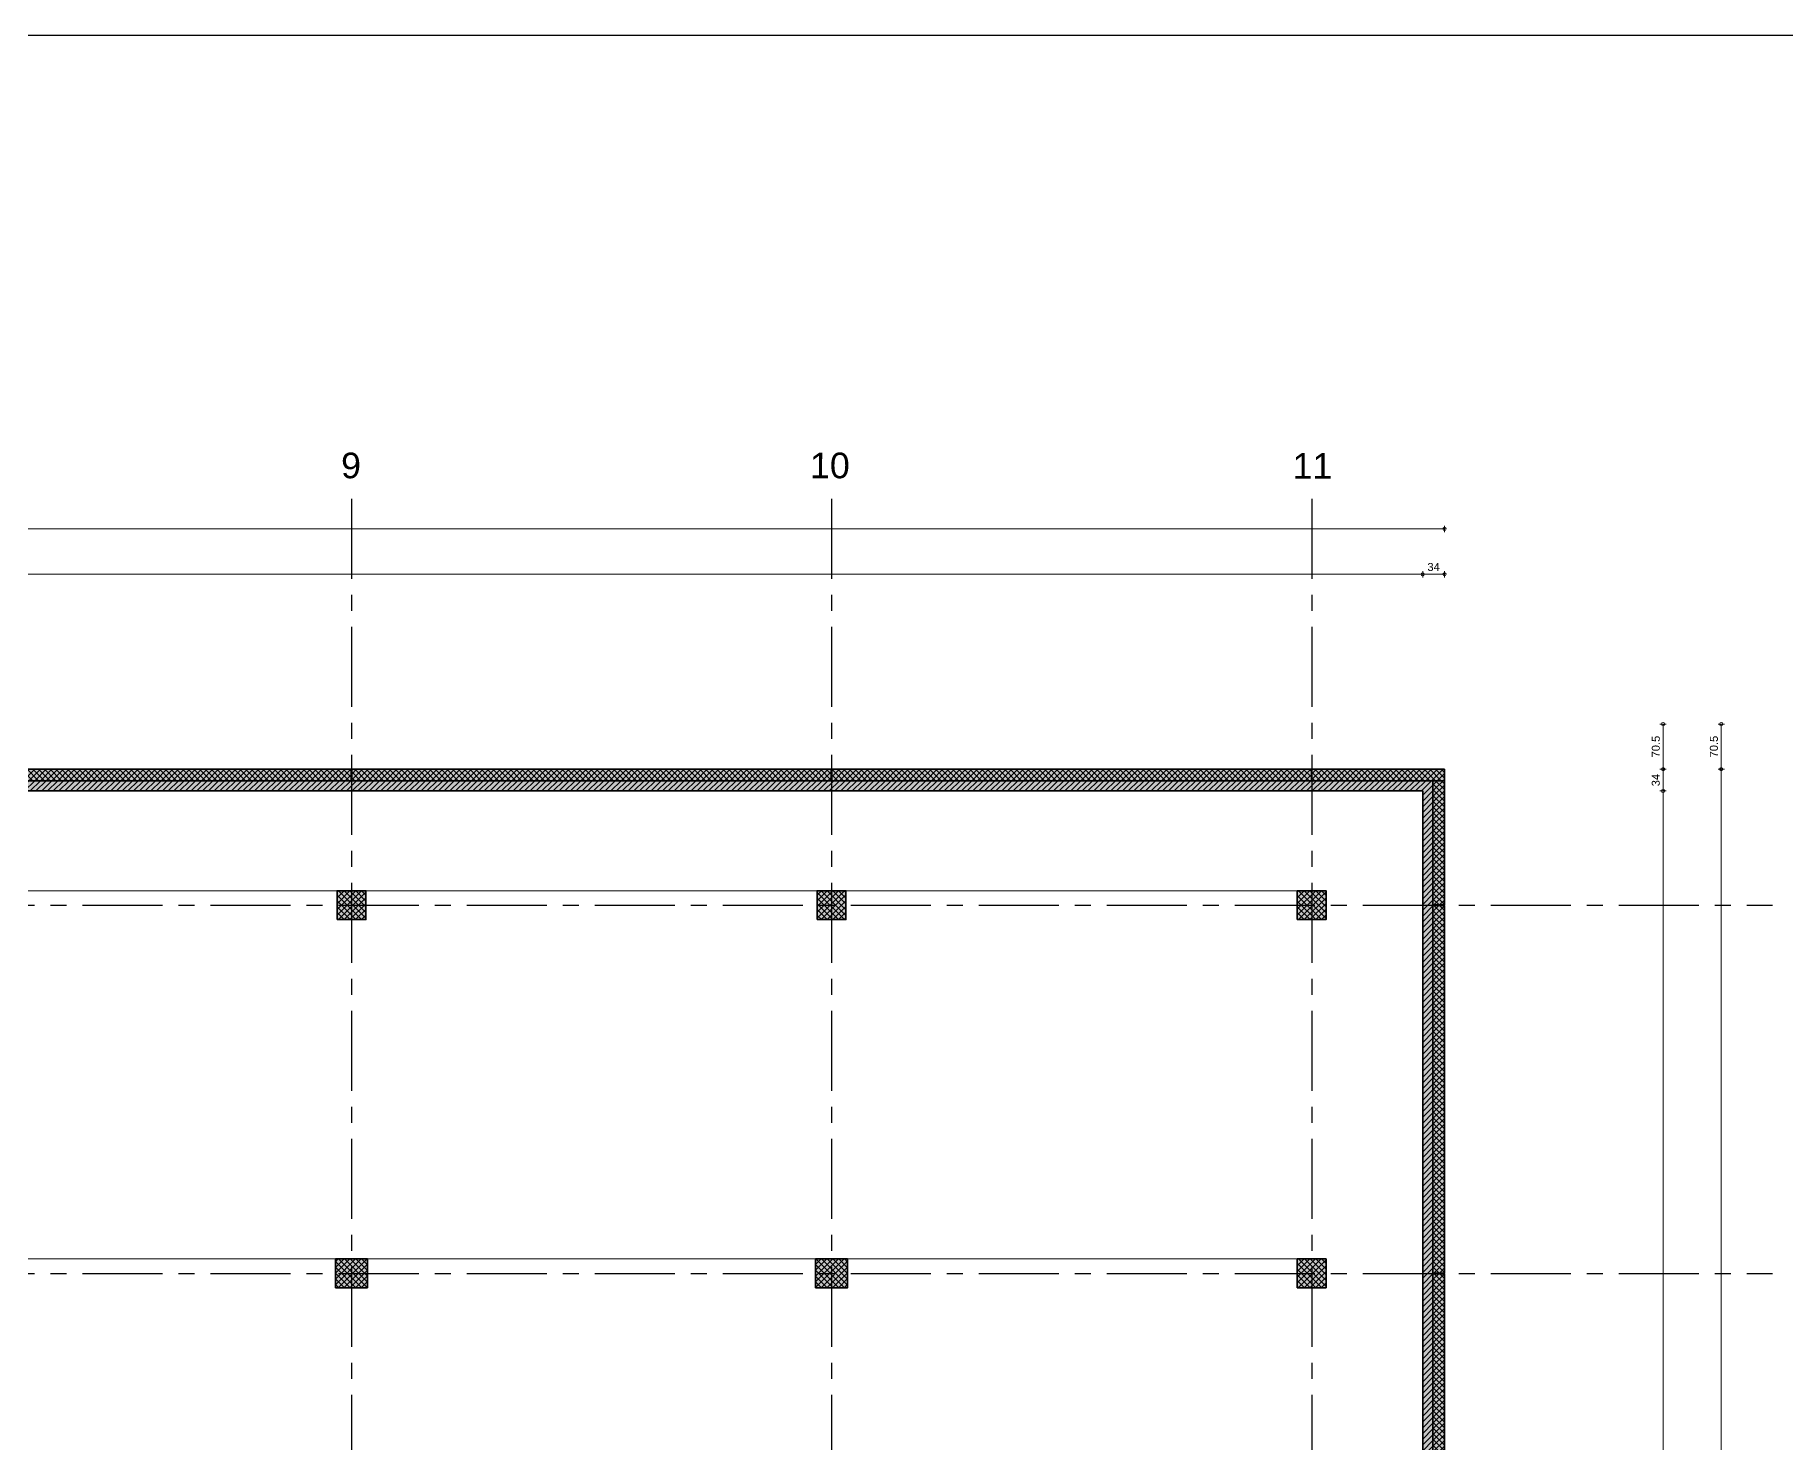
# Model space of a CAD drawing. Header units: millimetres. Extents: x -5 to 111, y -3 to 86.
# Drawn here: x 62.66 to 89.99, y 64.25 to 86.24 of the extents above; entities that cross this region are included whole.
import ezdxf

# ---------------------------------------------------------------- set-up
doc = ezdxf.new("R2010")
doc.units = ezdxf.units.MM
doc.linetypes.add('MITTE', pattern=[2, 1.25, -0.25, 0.25, -0.25])
for name, color, linetype, lineweight in [('A1------D-', 9, 'Continuous', 18), ('A1------W-', 9, 'Continuous', 25), ('A1E00---E-', 3, 'MITTE', 25), ('A1E00---T-', 3, 'Continuous', 25), ('A1E2----E-', 4, 'Continuous', 35), ('A1E2----H-', 5, 'Continuous', 18), ('A1E4----E-', 4, 'Continuous', 35), ('A1E4----H-', 5, 'Continuous', 18), ('A1Z21---E-', 210, 'Continuous', 18), ('A1Z23---E-', 214, 'Continuous', 18)]:
    doc.layers.add(name, color=color, linetype=linetype, lineweight=lineweight)
doc.layers.add('A1------H-', color=8, linetype='Continuous')
doc.styles.add('ARIAL', font='ARIAL.TTF')
doc.dimstyles.new('MST1_50m', dxfattribs={"dimtxt": 0.125, "dimasz": 0.05, "dimexe": 0.05, "dimexo": 0.1, "dimgap": 0.05, "dimtad": 1, "dimdec": 3, "dimzin": 9, "dimdsep": 46, "dimtxsty": 'ARIAL', "dimblk": 'ORIGIN', "dimcen": 0, "dimse1": 1, "dimse2": 1, "dimclrd": 256, "dimclre": 256, "dimclrt": 256, "dimadec": 0, "dimazin": 0, "dimtfac": 1, "dimtdec": 3, "dimtix": 1, "dimtmove": 0, "dimatfit": 3, "dimldrblk": 'ORIGIN', "dimfxl": 0, "dimlwd": -1, "dimlwe": -1, "dimarcsym": 0})

# ---------------------------------------------------------------- blocks, each defined once
blk = doc.blocks.new('_Origin')
at = {"color": 0, "linetype": 'ByBlock', "lineweight": -2}
blk.add_line((0, 0), (-1, 0), dxfattribs=at)
for points in [[(0, 0), (0, 1)], [(0, 0), (0, -1)]]:
    blk.add_lwpolyline(points)
blk.add_circle((0, 0), 0.5, dxfattribs=at)
blk = doc.blocks.new('*D236')
at = {"layer": 'A1------D-', "transparency": 16777216}
blk.add_line((88.09, 49.8), (88.09, 74.385), dxfattribs=at)
at = {"layer": 'Defpoints', "color": 0, "transparency": 16777216}
for p in [(84.335, 74.435), (88.09, 74.435), (84.335, 49.75)]:
    blk.add_point(p, dxfattribs=at)
at = {"layer": 'A1------D-', "transparency": 16777216, "xscale": 0.05, "yscale": 0.05, "zscale": 0.05}
for p, rotation in [((88.09, 74.435), 90), ((88.09, 49.75), 270)]:
    blk.add_blockref('_Origin', p, dxfattribs=dict(at, rotation=rotation))
at = {"layer": 'A1------D-', "transparency": 16777216, "insert": (87.976, 62.093), "char_height": 0.125, "attachment_point": 5, "rotation": 90, "style": 'ARIAL'}
blk.add_mtext('24.685', dxfattribs=at)
blk = doc.blocks.new('*D237')
at = {"layer": 'A1------D-', "transparency": 16777216}
blk.add_line((88.09, 74.485), (88.09, 74.725), dxfattribs=at)
at = {"layer": 'Defpoints', "color": 0, "transparency": 16777216}
for p in [(84.675, 74.775), (88.09, 74.775), (84.335, 74.435)]:
    blk.add_point(p, dxfattribs=at)
at = {"layer": 'A1------D-', "transparency": 16777216, "xscale": 0.05, "yscale": 0.05, "zscale": 0.05}
for p, rotation in [((88.09, 74.775), 90), ((88.09, 74.435), 270)]:
    blk.add_blockref('_Origin', p, dxfattribs=dict(at, rotation=rotation))
at = {"layer": 'A1------D-', "transparency": 16777216, "insert": (87.976, 74.605), "char_height": 0.125, "attachment_point": 5, "rotation": 90, "style": 'ARIAL'}
blk.add_mtext('34', dxfattribs=at)
blk = doc.blocks.new('*D238')
at = {"layer": 'A1------D-', "transparency": 16777216}
blk.add_line((88.09, 74.825), (88.09, 75.43), dxfattribs=at)
at = {"layer": 'Defpoints', "color": 0, "transparency": 16777216}
for p in [(30.23, 75.48), (88.09, 75.48), (84.675, 74.775)]:
    blk.add_point(p, dxfattribs=at)
at = {"layer": 'A1------D-', "transparency": 16777216, "xscale": 0.05, "yscale": 0.05, "zscale": 0.05}
for p, rotation in [((88.09, 75.48), 90), ((88.09, 74.775), 270)]:
    blk.add_blockref('_Origin', p, dxfattribs=dict(at, rotation=rotation))
at = {"layer": 'A1------D-', "transparency": 16777216, "insert": (87.976, 75.128), "char_height": 0.125, "attachment_point": 5, "rotation": 90, "style": 'ARIAL'}
blk.add_mtext('70.5', dxfattribs=at)
blk = doc.blocks.new('*D239')
at = {"layer": 'A1------D-', "transparency": 16777216}
blk.add_line((88.998, 8.2), (88.998, 74.725), dxfattribs=at)
at = {"layer": 'Defpoints', "color": 0, "transparency": 16777216}
for p in [(84.675, 74.775), (88.998, 74.775), (45.31, 8.15)]:
    blk.add_point(p, dxfattribs=at)
at = {"layer": 'A1------D-', "transparency": 16777216, "xscale": 0.05, "yscale": 0.05, "zscale": 0.05}
for p, rotation in [((88.998, 74.775), 90), ((88.998, 8.15), 270)]:
    blk.add_blockref('_Origin', p, dxfattribs=dict(at, rotation=rotation))
at = {"layer": 'A1------D-', "transparency": 16777216, "insert": (88.884, 41.463), "char_height": 0.125, "attachment_point": 5, "rotation": 90, "style": 'ARIAL'}
blk.add_mtext('66.625', dxfattribs=at)
blk = doc.blocks.new('*D240')
at = {"layer": 'A1------D-', "transparency": 16777216}
blk.add_line((88.998, 74.825), (88.998, 75.43), dxfattribs=at)
at = {"layer": 'Defpoints', "color": 0, "transparency": 16777216}
for p in [(30.23, 75.48), (88.998, 75.48), (84.675, 74.775)]:
    blk.add_point(p, dxfattribs=at)
at = {"layer": 'A1------D-', "transparency": 16777216, "xscale": 0.05, "yscale": 0.05, "zscale": 0.05}
for p, rotation in [((88.998, 75.48), 90), ((88.998, 74.775), 270)]:
    blk.add_blockref('_Origin', p, dxfattribs=dict(at, rotation=rotation))
at = {"layer": 'A1------D-', "transparency": 16777216, "insert": (88.884, 75.128), "char_height": 0.125, "attachment_point": 5, "rotation": 90, "style": 'ARIAL'}
blk.add_mtext('70.5', dxfattribs=at)
blk = doc.blocks.new('*D248')
at = {"layer": 'A1------D-', "transparency": 16777216}
blk.add_line((37.735, 77.819), (84.285, 77.819), dxfattribs=at)
at = {"layer": 'Defpoints', "color": 0, "transparency": 16777216}
for p in [(84.335, 77.819), (37.685, 74.435), (84.335, 74.435)]:
    blk.add_point(p, dxfattribs=at)
at = {"layer": 'A1------D-', "transparency": 16777216, "xscale": 0.05, "yscale": 0.05, "zscale": 0.05, "rotation": 180}
blk.add_blockref('_Origin', (37.685, 77.819), dxfattribs=at)
at = {"layer": 'A1------D-', "transparency": 16777216, "xscale": 0.05, "yscale": 0.05, "zscale": 0.05}
blk.add_blockref('_Origin', (84.335, 77.819), dxfattribs=at)
at = {"layer": 'A1------D-', "transparency": 16777216, "insert": (61.01, 77.933), "char_height": 0.125, "attachment_point": 5, "style": 'ARIAL'}
blk.add_mtext('46.65', dxfattribs=at)
blk = doc.blocks.new('*D249')
at = {"layer": 'A1------D-', "transparency": 16777216}
blk.add_line((84.385, 77.819), (84.625, 77.819), dxfattribs=at)
at = {"layer": 'Defpoints', "color": 0, "transparency": 16777216}
for p in [(84.675, 77.819), (84.675, 74.775), (84.335, 74.435)]:
    blk.add_point(p, dxfattribs=at)
at = {"layer": 'A1------D-', "transparency": 16777216, "xscale": 0.05, "yscale": 0.05, "zscale": 0.05, "rotation": 180}
blk.add_blockref('_Origin', (84.335, 77.819), dxfattribs=at)
at = {"layer": 'A1------D-', "transparency": 16777216, "xscale": 0.05, "yscale": 0.05, "zscale": 0.05}
blk.add_blockref('_Origin', (84.675, 77.819), dxfattribs=at)
at = {"layer": 'A1------D-', "transparency": 16777216, "insert": (84.505, 77.933), "char_height": 0.125, "attachment_point": 5, "style": 'ARIAL'}
blk.add_mtext('34', dxfattribs=at)
blk = doc.blocks.new('*D250')
at = {"layer": 'A1------D-', "transparency": 16777216}
blk.add_line((5.295, 78.528), (84.625, 78.528), dxfattribs=at)
at = {"layer": 'Defpoints', "color": 0, "transparency": 16777216}
for p in [(84.675, 78.528), (5.245, 75.055), (84.675, 74.775)]:
    blk.add_point(p, dxfattribs=at)
at = {"layer": 'A1------D-', "transparency": 16777216, "xscale": 0.05, "yscale": 0.05, "zscale": 0.05, "rotation": 180}
blk.add_blockref('_Origin', (5.245, 78.528), dxfattribs=at)
at = {"layer": 'A1------D-', "transparency": 16777216, "xscale": 0.05, "yscale": 0.05, "zscale": 0.05}
blk.add_blockref('_Origin', (84.675, 78.528), dxfattribs=at)
at = {"layer": 'A1------D-', "transparency": 16777216, "insert": (44.96, 78.642), "char_height": 0.125, "attachment_point": 5, "style": 'ARIAL'}
blk.add_mtext('79.43', dxfattribs=at)
blk = doc.blocks.new('2011.DM.04.002H', base_point=(37.825, 21.125))
at = {"layer": 'A1Z21---E-'}
for points in [[(84.335, 19.115), (84.335, 43.8), (82.825, 43.8), (82.825, 43.675), (81.95, 43.675), (81.95, 49.875), (82.825, 49.875), (82.825, 49.75), (84.335, 49.75), (84.335, 74.435), (37.577, 74.435)], [(37.577, 72.875), (82.825, 72.875), (82.825, 72.425), (82.375, 72.425), (82.375, 72.875), (75.325, 72.875), (75.325, 72.425), (74.875, 72.425), (74.875, 72.875), (67.825, 72.875), (67.825, 72.425), (67.375, 72.425), (67.375, 72.875), (60.325, 72.875)], [(37.583, 67.125), (82.825, 67.125), (82.825, 66.675), (82.375, 66.675), (82.375, 67.125), (75.35, 67.125), (75.35, 66.675), (74.85, 66.675), (74.85, 67.125), (67.85, 67.125), (67.85, 66.675), (67.35, 66.675), (67.35, 67.125), (60.35, 67.125)]]:
    blk.add_lwpolyline(points, dxfattribs=at)
at = {"layer": 'A1Z21---E-', "style": 'ARIAL', "flags": 1}
blk.add_attdef('C_NUMBER', (37.825, 21.125), '', height=10, dxfattribs=at)

msp = doc.modelspace()

# ---------------------------------------------------------------- hatches: boundary and pattern name
at = {"layer": 'A1------H-'}
for points in [[(60.105, 74.775), (67.595, 74.775), (67.595, 74.595), (60.105, 74.595)], [(67.605, 74.775), (75.095, 74.775), (75.095, 74.595), (67.605, 74.595)], [(75.105, 74.775), (82.595, 74.775), (82.595, 74.595), (75.105, 74.595)], [(82.605, 74.775), (84.675, 74.775), (84.675, 74.595), (82.605, 74.595)], [(84.335, 74.435), (37.5, 74.435), (30.23, 74.435), (30.23, 74.595), (84.495, 74.595), (84.495, 49.75), (84.335, 49.75)], [(84.495, 74.595), (84.675, 74.595), (84.675, 72.655), (84.495, 72.655)], [(67.375, 72.425), (67.825, 72.425), (67.825, 72.875), (67.375, 72.875)], [(67.375, 72.425), (67.825, 72.425), (67.825, 72.875), (67.375, 72.875)], [(74.875, 72.425), (75.325, 72.425), (75.325, 72.875), (74.875, 72.875)], [(74.875, 72.425), (75.325, 72.425), (75.325, 72.875), (74.875, 72.875)], [(82.375, 72.425), (82.825, 72.425), (82.825, 72.875), (82.375, 72.875)], [(82.375, 72.425), (82.825, 72.425), (82.825, 72.875), (82.375, 72.875)], [(84.495, 72.645), (84.675, 72.645), (84.675, 66.905), (84.495, 66.905)], [(67.35, 66.675), (67.85, 66.675), (67.85, 67.125), (67.35, 67.125)], [(67.35, 66.675), (67.85, 66.675), (67.85, 67.125), (67.35, 67.125)], [(74.85, 66.675), (75.35, 66.675), (75.35, 67.125), (74.85, 67.125)], [(74.85, 66.675), (75.35, 66.675), (75.35, 67.125), (74.85, 67.125)], [(82.375, 66.675), (82.825, 66.675), (82.825, 67.125), (82.375, 67.125)], [(82.375, 66.675), (82.825, 66.675), (82.825, 67.125), (82.375, 67.125)], [(84.495, 66.895), (84.675, 66.895), (84.675, 61.155), (84.495, 61.155)]]:
    msp.add_hatch(color=256, dxfattribs=at).paths.add_polyline_path(points)
at = {"layer": 'A1E2----H-'}
h = msp.add_hatch(dxfattribs=at)
h.set_pattern_fill('ANSI37', color=256, scale=0.02, style=0)
h.paths.add_polyline_path([(67.375, 72.425), (67.825, 72.425), (67.825, 72.875), (67.375, 72.875)])
h = msp.add_hatch(dxfattribs=at)
h.set_pattern_fill('ANSI37', color=256, scale=0.02, style=0)
h.paths.add_polyline_path([(67.375, 72.425), (67.825, 72.425), (67.825, 72.875), (67.375, 72.875)])
h = msp.add_hatch(dxfattribs=at)
h.set_pattern_fill('ANSI37', color=256, scale=0.02, style=0)
h.paths.add_polyline_path([(74.875, 72.425), (75.325, 72.425), (75.325, 72.875), (74.875, 72.875)])
h = msp.add_hatch(dxfattribs=at)
h.set_pattern_fill('ANSI37', color=256, scale=0.02, style=0)
h.paths.add_polyline_path([(74.875, 72.425), (75.325, 72.425), (75.325, 72.875), (74.875, 72.875)])
h = msp.add_hatch(dxfattribs=at)
h.set_pattern_fill('ANSI37', color=256, scale=0.02, style=0)
h.paths.add_polyline_path([(82.375, 72.425), (82.825, 72.425), (82.825, 72.875), (82.375, 72.875)])
h = msp.add_hatch(dxfattribs=at)
h.set_pattern_fill('ANSI37', color=256, scale=0.02, style=0)
h.paths.add_polyline_path([(82.375, 72.425), (82.825, 72.425), (82.825, 72.875), (82.375, 72.875)])
h = msp.add_hatch(dxfattribs=at)
h.set_pattern_fill('ANSI37', color=256, scale=0.02, style=0)
h.paths.add_polyline_path([(67.35, 66.675), (67.85, 66.675), (67.85, 67.125), (67.35, 67.125)])
h = msp.add_hatch(dxfattribs=at)
h.set_pattern_fill('ANSI37', color=256, scale=0.02, style=0)
h.paths.add_polyline_path([(67.35, 66.675), (67.85, 66.675), (67.85, 67.125), (67.35, 67.125)])
h = msp.add_hatch(dxfattribs=at)
h.set_pattern_fill('ANSI37', color=256, scale=0.02, style=0)
h.paths.add_polyline_path([(74.85, 66.675), (75.35, 66.675), (75.35, 67.125), (74.85, 67.125)])
h = msp.add_hatch(dxfattribs=at)
h.set_pattern_fill('ANSI37', color=256, scale=0.02, style=0)
h.paths.add_polyline_path([(74.85, 66.675), (75.35, 66.675), (75.35, 67.125), (74.85, 67.125)])
h = msp.add_hatch(dxfattribs=at)
h.set_pattern_fill('ANSI37', color=256, scale=0.02, style=0)
h.paths.add_polyline_path([(82.375, 66.675), (82.825, 66.675), (82.825, 67.125), (82.375, 67.125)])
h = msp.add_hatch(dxfattribs=at)
h.set_pattern_fill('ANSI37', color=256, scale=0.02, style=0)
h.paths.add_polyline_path([(82.375, 66.675), (82.825, 66.675), (82.825, 67.125), (82.375, 67.125)])
at = {"layer": 'A1E4----H-'}
h = msp.add_hatch(dxfattribs=at)
h.set_pattern_fill('ANSI37', color=256, scale=0.02, style=0)
h.paths.add_polyline_path([(60.105, 74.595), (60.105, 74.775), (67.595, 74.775), (67.595, 74.595)])
h = msp.add_hatch(dxfattribs=at)
h.set_pattern_fill('ANSI37', color=256, scale=0.02, style=0)
h.paths.add_polyline_path([(67.605, 74.595), (67.605, 74.775), (75.095, 74.775), (75.095, 74.595)])
h = msp.add_hatch(dxfattribs=at)
h.set_pattern_fill('ANSI37', color=256, scale=0.02, style=0)
h.paths.add_polyline_path([(75.105, 74.595), (75.105, 74.775), (82.595, 74.775), (82.595, 74.595)])
h = msp.add_hatch(dxfattribs=at)
h.set_pattern_fill('ANSI37', color=256, scale=0.02, style=0)
h.paths.add_polyline_path([(82.605, 74.595), (82.605, 74.775), (84.675, 74.775), (84.675, 74.595)])
h = msp.add_hatch(dxfattribs=at)
h.set_pattern_fill('ANSI31', color=256, scale=0.02, style=0)
h.paths.add_polyline_path([(84.335, 74.435), (37.5, 74.435), (30.23, 74.435), (30.23, 74.595), (84.495, 74.595), (84.495, 49.75), (84.335, 49.75)])
h = msp.add_hatch(dxfattribs=at)
h.set_pattern_fill('ANSI37', color=256, scale=0.02, style=0)
h.paths.add_polyline_path([(84.495, 72.655), (84.495, 74.595), (84.675, 74.595), (84.675, 72.655)])
h = msp.add_hatch(dxfattribs=at)
h.set_pattern_fill('ANSI37', color=256, scale=0.02, style=0)
h.paths.add_polyline_path([(84.495, 66.905), (84.495, 72.645), (84.675, 72.645), (84.675, 66.905)])
h = msp.add_hatch(dxfattribs=at)
h.set_pattern_fill('ANSI37', color=256, scale=0.02, style=0)
h.paths.add_polyline_path([(84.495, 61.155), (84.495, 66.895), (84.675, 66.895), (84.675, 61.155)])

# ---------------------------------------------------------------- linework, layer by layer
at = {"layer": 'A1------W-', "flags": 128}
msp.add_lwpolyline([(-4.5891, 86.243), (110.9109, 86.243), (110.9109, -2.857), (-4.5891, -2.857)], close=True, dxfattribs=at)
at = {"layer": 'A1E00---E-'}
for p, q in [((67.6, 79), (67.6, 14.9776)), ((75.1, 79), (75.1, 14.9776)), ((82.6, 79), (82.6, 14.9776)), ((1.4, 72.65), (89.8, 72.65)), ((1.4, 66.9), (89.8, 66.9))]:
    msp.add_line(p, q, dxfattribs=at)
at = {"layer": 'A1E2----E-', "flags": 128}
for points in [[(67.375, 72.425), (67.825, 72.425), (67.825, 72.875), (67.375, 72.875), (67.375, 72.425)], [(67.375, 72.425), (67.825, 72.425), (67.825, 72.875), (67.375, 72.875), (67.375, 72.425)], [(74.875, 72.425), (75.325, 72.425), (75.325, 72.875), (74.875, 72.875), (74.875, 72.425)], [(74.875, 72.425), (75.325, 72.425), (75.325, 72.875), (74.875, 72.875), (74.875, 72.425)], [(82.375, 72.425), (82.825, 72.425), (82.825, 72.875), (82.375, 72.875), (82.375, 72.425)], [(82.375, 72.425), (82.825, 72.425), (82.825, 72.875), (82.375, 72.875), (82.375, 72.425)], [(67.35, 66.675), (67.85, 66.675), (67.85, 67.125), (67.35, 67.125), (67.35, 66.675)], [(67.35, 66.675), (67.85, 66.675), (67.85, 67.125), (67.35, 67.125), (67.35, 66.675)], [(74.85, 66.675), (75.35, 66.675), (75.35, 67.125), (74.85, 67.125), (74.85, 66.675)], [(74.85, 66.675), (75.35, 66.675), (75.35, 67.125), (74.85, 67.125), (74.85, 66.675)], [(82.375, 66.675), (82.825, 66.675), (82.825, 67.125), (82.375, 67.125), (82.375, 66.675)], [(82.375, 66.675), (82.825, 66.675), (82.825, 67.125), (82.375, 67.125), (82.375, 66.675)]]:
    msp.add_lwpolyline(points, dxfattribs=at)
at = {"layer": 'A1E4----E-'}
for points in [[(60.105, 74.775), (67.595, 74.775), (67.595, 74.595), (60.105, 74.595)], [(67.605, 74.775), (75.095, 74.775), (75.095, 74.595), (67.605, 74.595)], [(75.105, 74.775), (82.595, 74.775), (82.595, 74.595), (75.105, 74.595)], [(82.605, 74.775), (84.675, 74.775), (84.675, 74.595), (82.605, 74.595)], [(84.335, 74.435), (37.5, 74.435), (30.23, 74.435), (30.23, 74.595), (84.495, 74.595), (84.495, 49.75), (84.335, 49.75)], [(84.495, 74.595), (84.675, 74.595), (84.675, 72.655), (84.495, 72.655)], [(84.495, 72.645), (84.675, 72.645), (84.675, 66.905), (84.495, 66.905)], [(84.495, 66.895), (84.675, 66.895), (84.675, 61.155), (84.495, 61.155)]]:
    msp.add_lwpolyline(points, close=True, dxfattribs=at)
at = {"layer": 'A1Z23---E-'}
msp.add_lwpolyline([(52.0028, 18.775), (84.675, 18.775), (84.675, 47.1008), (83.425, 47.1008), (83.425, 45.455), (83.2, 45.455), (83.2, 48.1583), (83.425, 48.1583), (83.425, 47.1008), (84.675, 47.1008), (84.675, 74.775), (30.23, 74.775)], dxfattribs=at)

# ---------------------------------------------------------------- block references
at = {"layer": 'A1Z21---E-'}
msp.add_blockref('2011.DM.04.002H', (37.825, 21.125), dxfattribs=at)

# ---------------------------------------------------------------- texts
at = {"layer": 'A1E00---T-', "style": 'ARIAL'}
for s, p in [('9', (67.4375, 79.3198)), ('10', (74.7626, 79.3202)), ('11', (82.3009, 79.3133))]:
    msp.add_text(s, height=0.4, rotation=359.87291, dxfattribs=at).set_placement(p)

# ---------------------------------------------------------------- dimensions: what is measured, and where the dimension line sits
at = {"layer": 'A1------D-'}
for base, p1, p2, picture, middle in [((84.675, 78.5279), (5.245, 75.055), (84.675, 74.775), '*D250', (44.96, 78.6418)), ((84.335, 77.819), (37.685, 74.435), (84.335, 74.435), '*D248', (61.01, 77.9328))]:
    dim = msp.add_linear_dim(base=base, p1=p1, p2=p2, dimstyle='MST1_50m', dxfattribs=at)
    dim.commit()
    dim.dimension.update_dxf_attribs({"geometry": picture, "text_midpoint": middle})
dim = msp.add_linear_dim(base=(84.675, 77.819), p1=(84.335, 74.435), p2=(84.675, 74.775), dimstyle='MST1_50m', override={"dimdec": 1, "dimlfac": 100, "dimtdec": 1, "dimtmove": 1}, dxfattribs=at)
dim.commit()
dim.dimension.update_dxf_attribs({"geometry": '*D249', "text_midpoint": (84.505, 77.9329)})
for base, p1, p2, picture, middle in [((88.0899, 75.48), (84.675, 74.775), (30.23, 75.48), '*D238', (87.9761, 75.1275)), ((88.9977, 75.48), (84.675, 74.775), (30.23, 75.48), '*D240', (88.8839, 75.1275)), ((88.0899, 74.775), (84.335, 74.435), (84.675, 74.775), '*D237', (87.976, 74.605))]:
    dim = msp.add_linear_dim(base=base, p1=p1, p2=p2, angle=90, dimstyle='MST1_50m', override={"dimdec": 1, "dimlfac": 100, "dimtdec": 1, "dimtmove": 1}, dxfattribs=at)
    dim.commit()
    dim.dimension.update_dxf_attribs({"geometry": picture, "text_midpoint": middle})
for base, p1, p2, picture, middle in [((88.9977, 74.775), (45.31, 8.15), (84.675, 74.775), '*D239', (88.8839, 41.4625)), ((88.0899, 74.435), (84.335, 49.75), (84.335, 74.435), '*D236', (87.9761, 62.0925))]:
    dim = msp.add_linear_dim(base=base, p1=p1, p2=p2, angle=90, dimstyle='MST1_50m', dxfattribs=at)
    dim.commit()
    dim.dimension.update_dxf_attribs({"geometry": picture, "text_midpoint": middle})

doc.saveas('drawing.dxf')
